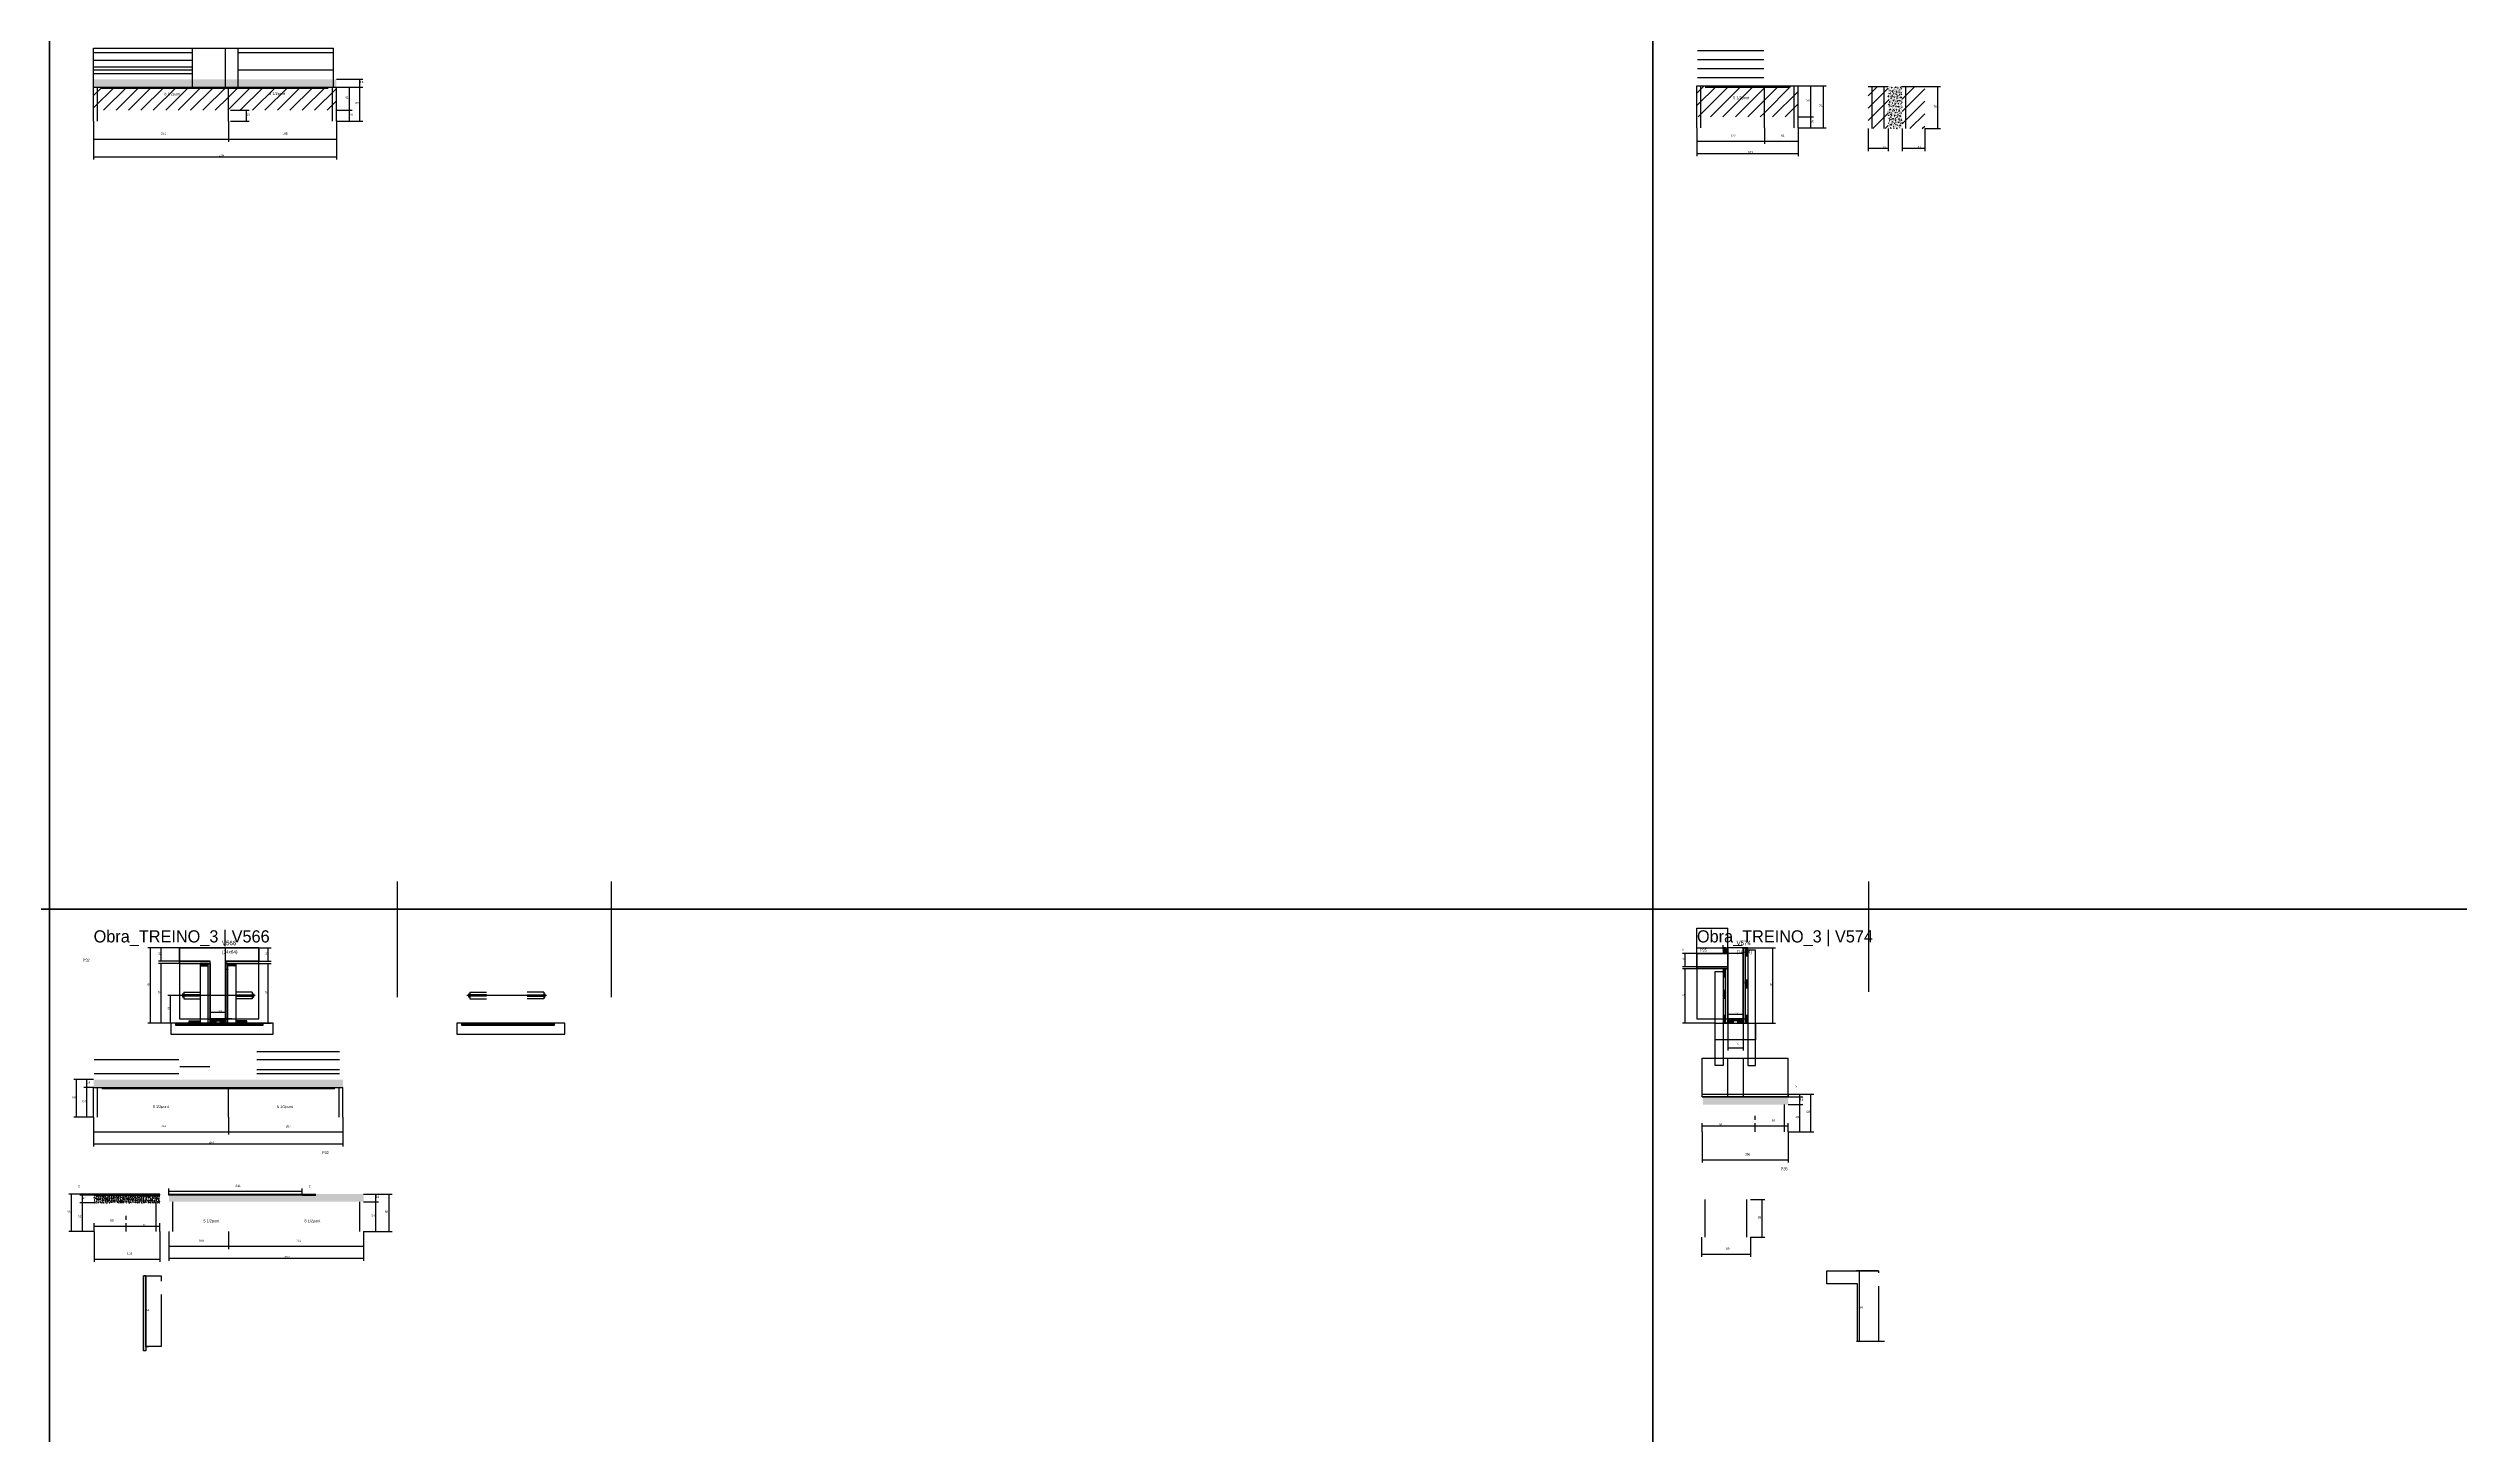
# Model space of a CAD drawing. Header units: metres. Extents: x -41 to 34840, y -36000 to 1848.
# Drawn here: x 17398 to 21760, y -31551 to -29042 of the extents above; entities that cross this region are included whole.
import ezdxf

# ---------------------------------------------------------------- set-up
doc = ezdxf.new("R2010")
doc.units = ezdxf.units.M
for name, color, linetype in [('8', 7, 'Continuous'), ('barrote', 126, 'Continuous'), ('CELL_BORDER', 8, 'Continuous'), ('CONCRETO', 251, 'Continuous'), ('COTA', 4, 'Continuous'), ('Cota Seção (2x)', 4, 'Continuous'), ('Hachura', 253, 'Continuous'), ('LABEL_ID', 3, 'Continuous'), ('Madeira', 126, 'Continuous'), ('NOMENCLATURA', 7, 'Continuous'), ('Painéis', 200, 'Continuous'), ('SARR_2.2x7', 40, 'Continuous'), ('SARR_3.5x7', 81, 'Continuous'), ('SCO-___-LAJ', 4, 'Continuous'), ('TENSOR', 2, 'Continuous'), ('Texto Seção', 7, 'Continuous')]:
    doc.layers.add(name, color=color, linetype=linetype)

msp = doc.modelspace()

# ---------------------------------------------------------------- hatches: boundary and pattern name
at = {"layer": 'COTA'}
h = msp.add_hatch(dxfattribs=at)
h.set_pattern_fill('AR-CONC', scale=0.03)
h.paths.add_polyline_path([(17919, -29112.4), (17919, -29098.4), (17480, -29098.4), (17480, -29112.4)])
h = msp.add_hatch(dxfattribs=at)
h.set_pattern_fill('AR-CONC', scale=0.03)
h.paths.add_polyline_path([(20751.1, -29111.5), (20725.8, -29111.5), (20725.8, -29187.5), (20751.1, -29187.5)])
h = msp.add_hatch(dxfattribs=at)
h.set_pattern_fill('AR-CONC', scale=0.03)
h.paths.add_polyline_path([(17931, -30922.2), (17931, -30908.2), (17931, -30908.2), (17642, -30908.2), (17642, -30908.2), (17480, -30908.2), (17480, -30908.2), (17480, -30922.2), (17480, -30922.2), (17931, -30922.2)])
h = msp.add_hatch(dxfattribs=at)
h.set_pattern_fill('AR-CONC', scale=0.03)
h.paths.add_polyline_path([(20391.2, -30953.4), (20391.2, -30939.4), (20391.2, -30939.4), (20545.2, -30939.4), (20545.2, -30939.4), (20545.2, -30953.4), (20545.2, -30953.4), (20391.2, -30953.4)])
h = msp.add_hatch(dxfattribs=at)
h.set_pattern_fill('AR-CONC', scale=0.03)
h.paths.add_polyline_path([(17480.9, -31131.1), (17480.9, -31117.1), (17480.9, -31117.1), (17599.9, -31117.1), (17599.9, -31117.1), (17599.9, -31131.1), (17599.9, -31131.1), (17480.9, -31131.1)])
h = msp.add_hatch(dxfattribs=at)
h.set_pattern_fill('AR-CONC', scale=0.03)
h.paths.add_polyline_path([(17857.2, -31117.1), (17857.2, -31115.1), (17857.2, -31115.1), (17968.2, -31115.1), (17968.2, -31115.1), (17968.2, -31129.1), (17968.2, -31129.1), (17616.2, -31129.1), (17616.2, -31129.1), (17616.2, -31117.1), (17616.2, -31117.1), (17857.2, -31117.1)])
at = {"layer": 'Hachura'}
h = msp.add_hatch(dxfattribs=at)
h.set_pattern_fill('ANSI31', scale=5)
h.paths.add_polyline_path([(17724, -29154.4), (17724, -29112.4), (17480, -29112.4), (17480, -29154.4)])
h = msp.add_hatch(dxfattribs=at)
h.set_pattern_fill('ANSI31', scale=5)
h.paths.add_polyline_path([(17919, -29154.4), (17919, -29112.4), (17724, -29112.4), (17724, -29154.4)])
h = msp.add_hatch(dxfattribs=at)
h.set_pattern_fill('ANSI31', scale=5)
h.paths.add_polyline_path([(20380, -29166.4), (20502, -29166.4), (20502, -29110.4), (20380, -29110.4)])
h = msp.add_hatch(dxfattribs=at)
h.set_pattern_fill('ANSI31', scale=5)
h.paths.add_polyline_path([(20502, -29166.4), (20562.9, -29166.4), (20562.9, -29110.4), (20502, -29110.4)])
h = msp.add_hatch(dxfattribs=at)
h.set_pattern_fill('ANSI31', scale=5)
h.paths.add_polyline_path([(20725.8, -29111.5), (20689.9, -29111.5), (20689.9, -29187.5), (20725.8, -29187.5)])
h = msp.add_hatch(dxfattribs=at)
h.set_pattern_fill('ANSI31', scale=5)
h.paths.add_polyline_path([(20792, -29111.5), (20751.1, -29111.5), (20751.1, -29187.5), (20792, -29187.5)])
h = msp.add_hatch(color=8, dxfattribs=at)
h.dxf.hatch_style = 1
h.paths.add_polyline_path([(17690.9, -30698), (17690.9, -30694), (17690.9, -30694), (17635.3, -30694), (17635.3, -30694), (17635.3, -30698), (17635.3, -30698), (17690.9, -30698)])
h = msp.add_hatch(dxfattribs=at)
h.set_pattern_fill('ANSI31', scale=0.5)
h.paths.add_polyline_path([(17686.9, -30702.4), (17686.9, -30698), (17686.9, -30698), (17672.9, -30698), (17672.9, -30698), (17672.9, -30702.4), (17672.9, -30702.4), (17686.9, -30702.4)])
h = msp.add_hatch(color=8, dxfattribs=at)
h.dxf.hatch_style = 1
h.paths.add_polyline_path([(17690.9, -30698), (17686.9, -30698), (17686.9, -30698), (17686.9, -30806), (17686.9, -30806), (17690.9, -30806), (17690.9, -30806), (17690.9, -30698)])
h = msp.add_hatch(color=8, dxfattribs=at)
h.dxf.hatch_style = 1
h.paths.add_polyline_path([(17778.9, -30698), (17778.9, -30694), (17778.9, -30694), (17718.9, -30694), (17718.9, -30694), (17718.9, -30698), (17718.9, -30698), (17778.9, -30698)])
h = msp.add_hatch(color=8, dxfattribs=at)
h.dxf.hatch_style = 1
h.paths.add_polyline_path([(17722.9, -30698), (17718.9, -30698), (17718.9, -30698), (17718.9, -30806), (17718.9, -30806), (17722.9, -30806), (17722.9, -30806), (17722.9, -30698)])
h = msp.add_hatch(dxfattribs=at)
h.set_pattern_fill('ANSI31', scale=0.5)
h.paths.add_polyline_path([(17722.9, -30702.4), (17722.9, -30698), (17722.9, -30698), (17736.9, -30698), (17736.9, -30698), (17736.9, -30702.4), (17736.9, -30702.4), (17722.9, -30702.4)])
h = msp.add_hatch(color=8, dxfattribs=at)
h.dxf.hatch_style = 1
h.paths.add_polyline_path([(20380, -30708), (20380, -30704), (20380, -30704), (20435.6, -30704), (20435.6, -30704), (20435.6, -30708), (20435.6, -30708), (20380, -30708)])
h = msp.add_hatch(dxfattribs=at)
h.set_pattern_fill('ANSI31', scale=0.5)
h.paths.add_polyline_path([(20431.6, -30670), (20427.2, -30670), (20427.2, -30670), (20427.2, -30680), (20427.2, -30680), (20431.6, -30680), (20431.6, -30680), (20431.6, -30670)])
h = msp.add_hatch(color=8, dxfattribs=at)
h.dxf.hatch_style = 1
h.paths.add_polyline_path([(20431.6, -30680), (20435.6, -30680), (20435.6, -30680), (20435.6, -30670), (20435.6, -30670), (20431.6, -30670), (20431.6, -30670), (20431.6, -30680)])
h = msp.add_hatch(color=8, dxfattribs=at)
h.dxf.hatch_style = 1
h.paths.add_polyline_path([(20467.6, -30670), (20463.6, -30670), (20463.6, -30670), (20463.6, -30806), (20463.6, -30806), (20467.6, -30806), (20467.6, -30806), (20467.6, -30670)])
h = msp.add_hatch(dxfattribs=at)
h.set_pattern_fill('ANSI31', scale=0.5)
h.paths.add_polyline_path([(20472, -30670), (20467.6, -30670), (20467.6, -30670), (20467.6, -30684), (20467.6, -30684), (20472, -30684), (20472, -30684), (20472, -30670)])
h = msp.add_hatch(dxfattribs=at)
h.set_pattern_fill('ANSI31', scale=0.5)
h.paths.add_polyline_path([(20431.6, -30708), (20427.2, -30708), (20427.2, -30708), (20427.2, -30722), (20427.2, -30722), (20431.6, -30722), (20431.6, -30722), (20431.6, -30708)])
h = msp.add_hatch(dxfattribs=at)
h.set_pattern_fill('ANSI31', scale=0.5)
h.paths.add_polyline_path([(20431.6, -30747), (20427.2, -30747), (20427.2, -30747), (20427.2, -30761), (20427.2, -30761), (20431.6, -30761), (20431.6, -30761), (20431.6, -30747)])
h = msp.add_hatch(color=8, dxfattribs=at)
h.dxf.hatch_style = 1
h.paths.add_polyline_path([(20431.6, -30708), (20435.6, -30708), (20435.6, -30708), (20435.6, -30806), (20435.6, -30806), (20431.6, -30806), (20431.6, -30806), (20431.6, -30708)])
h = msp.add_hatch(dxfattribs=at)
h.set_pattern_fill('ANSI31', scale=0.5)
h.paths.add_polyline_path([(20472, -30728), (20467.6, -30728), (20467.6, -30728), (20467.6, -30742), (20467.6, -30742), (20472, -30742), (20472, -30742), (20472, -30728)])
h = msp.add_hatch(dxfattribs=at)
h.set_pattern_fill('ANSI31', scale=0.5)
h.paths.add_polyline_path([(20431.6, -30792), (20427.2, -30792), (20427.2, -30792), (20427.2, -30806), (20427.2, -30806), (20431.6, -30806), (20431.6, -30806), (20431.6, -30792)])
h = msp.add_hatch(dxfattribs=at)
h.set_pattern_fill('ANSI31', scale=0.5)
h.paths.add_polyline_path([(20472, -30792), (20467.6, -30792), (20467.6, -30792), (20467.6, -30806), (20467.6, -30806), (20472, -30806), (20472, -30806), (20472, -30792)])
h = msp.add_hatch(dxfattribs=at)
h.set_pattern_fill('ANSI31', scale=0.5)
h.paths.add_polyline_path([(17652.9, -30806), (17652.9, -30801.6), (17652.9, -30801.6), (17672.9, -30801.6), (17672.9, -30801.6), (17672.9, -30806), (17672.9, -30806), (17652.9, -30806)])
h = msp.add_hatch(color=8, dxfattribs=at)
h.dxf.hatch_style = 1
h.paths.add_polyline_path([(17718.9, -30801.6), (17718.9, -30798), (17718.9, -30798), (17690.9, -30798), (17690.9, -30798), (17690.9, -30801.6), (17690.9, -30801.6), (17718.9, -30801.6)])
h = msp.add_hatch(dxfattribs=at)
h.set_pattern_fill('ANSI31', scale=0.5)
h.paths.add_polyline_path([(17690.9, -30806), (17690.9, -30801.6), (17690.9, -30801.6), (17700.9, -30801.6), (17700.9, -30801.6), (17700.9, -30806), (17700.9, -30806), (17690.9, -30806)])
h = msp.add_hatch(dxfattribs=at)
h.set_pattern_fill('ANSI31', scale=0.5)
h.paths.add_polyline_path([(17718.9, -30806), (17718.9, -30801.6), (17718.9, -30801.6), (17708.9, -30801.6), (17708.9, -30801.6), (17708.9, -30806), (17708.9, -30806), (17718.9, -30806)])
h = msp.add_hatch(dxfattribs=at)
h.set_pattern_fill('ANSI31', scale=0.5)
h.paths.add_polyline_path([(17756.9, -30806), (17756.9, -30801.6), (17756.9, -30801.6), (17736.9, -30801.6), (17736.9, -30801.6), (17736.9, -30806), (17736.9, -30806), (17756.9, -30806)])
h = msp.add_hatch(color=8, dxfattribs=at)
h.dxf.hatch_style = 1
h.paths.add_polyline_path([(20435.6, -30801.6), (20435.6, -30798), (20435.6, -30798), (20463.6, -30798), (20463.6, -30798), (20463.6, -30801.6), (20463.6, -30801.6), (20435.6, -30801.6)])
h = msp.add_hatch(dxfattribs=at)
h.set_pattern_fill('ANSI31', scale=0.5)
h.paths.add_polyline_path([(20435.6, -30806), (20435.6, -30801.6), (20435.6, -30801.6), (20445.6, -30801.6), (20445.6, -30801.6), (20445.6, -30806), (20445.6, -30806), (20435.6, -30806)])
h = msp.add_hatch(dxfattribs=at)
h.set_pattern_fill('ANSI31', scale=0.5)
h.paths.add_polyline_path([(20463.6, -30806), (20463.6, -30801.6), (20463.6, -30801.6), (20453.6, -30801.6), (20453.6, -30801.6), (20453.6, -30806), (20453.6, -30806), (20463.6, -30806)])
h = msp.add_hatch(color=8, dxfattribs=at)
h.dxf.hatch_style = 1
h.paths.add_polyline_path([(17570.1, -31262.9), (17574.1, -31262.9), (17574.1, -31262.9), (17574.1, -31398.9), (17574.1, -31398.9), (17570.1, -31398.9), (17570.1, -31398.9), (17570.1, -31262.9)])

# ---------------------------------------------------------------- linework, layer by layer
for p, q in [((17642.9, -30750), (17642.9, -30762)), ((17642.9, -30750), (17672.9, -30750)), ((17766.9, -30750), (17736.9, -30750)), ((17766.9, -30750), (17766.9, -30762)), ((18160.3, -30750), (18160.3, -30762)), ((18160.3, -30750), (18190.3, -30750)), ((18294.3, -30750), (18264.3, -30750)), ((18294.3, -30750), (18294.3, -30762)), ((17640.9, -30753), (17640.9, -30759)), ((17640.9, -30753), (17642.9, -30753)), ((17642.9, -30759), (17640.9, -30759)), ((17672.9, -30755), (17642.9, -30755)), ((17672.9, -30757), (17642.9, -30757)), ((17642.9, -30762), (17672.9, -30762)), ((17736.9, -30755), (17766.9, -30755)), ((17736.9, -30757), (17766.9, -30757)), ((17766.9, -30762), (17736.9, -30762)), ((17766.9, -30753), (17768.9, -30753)), ((17766.9, -30759), (17768.9, -30759)), ((17768.9, -30753), (17768.9, -30759)), ((18158.3, -30753), (18158.3, -30759)), ((18158.3, -30753), (18160.3, -30753)), ((18160.3, -30759), (18158.3, -30759)), ((18190.3, -30755), (18160.3, -30755)), ((18190.3, -30757), (18160.3, -30757)), ((18160.3, -30762), (18190.3, -30762)), ((18264.3, -30755), (18294.3, -30755)), ((18264.3, -30757), (18294.3, -30757)), ((18294.3, -30762), (18264.3, -30762)), ((18294.3, -30753), (18296.3, -30753)), ((18294.3, -30759), (18296.3, -30759)), ((18296.3, -30753), (18296.3, -30759))]:
    msp.add_line(p, q)
at = {"layer": '8'}
for p, q in [((18028.7, -30550), (18028.7, -30758.7)), ((18415.9, -30550), (18415.9, -30758.7)), ((20690.4, -30550), (20690.4, -30749.6))]:
    msp.add_line(p, q, dxfattribs=at)
at = {"layer": 'barrote'}
for points in [[(17619.4, -30826), (17804.6, -30826), (17804.6, -30806), (17619.4, -30806)], [(18136.9, -30826), (18332.1, -30826), (18332.1, -30806), (18136.9, -30806)]]:
    msp.add_lwpolyline(points, close=True, dxfattribs=at)
at = {"layer": 'CELL_BORDER'}
for points in [[(14500, -30600), (17400, -30600), (17400, -28800), (14500, -28800)], [(17400, -30600), (20300, -30600), (20300, -28800), (17400, -28800)], [(20300, -30600), (23200, -30600), (23200, -28800), (20300, -28800)], [(14500, -32400), (17400, -32400), (17400, -30600), (14500, -30600)], [(17400, -32400), (20300, -32400), (20300, -30600), (17400, -30600)], [(20300, -32400), (23200, -32400), (23200, -30600), (20300, -30600)]]:
    msp.add_lwpolyline(points, close=True, dxfattribs=at)
at = {"layer": 'CONCRETO'}
for points in [[(17635.3, -30694), (17635.3, -30670), (17778.9, -30670), (17778.9, -30694), (17718.9, -30694), (17718.9, -30798), (17690.9, -30798), (17690.9, -30694)], [(17635.3, -30798), (17778.9, -30798), (17778.9, -30670), (17635.3, -30670)], [(20380, -30798), (20463.6, -30798), (20463.6, -30680), (20380, -30680)], [(20435.6, -30798), (20467.6, -30798), (20467.6, -30670), (20435.6, -30670)]]:
    msp.add_lwpolyline(points, close=True, dxfattribs=at)
for points in [[(20463.6, -30694), (20463.6, -30694), (20463.6, -30726), (20463.6, -30726), (20463.6, -30798), (20435.6, -30798), (20435.6, -30704), (20380, -30704), (20380, -30680), (20435.6, -30680)], [(20435.6, -30704), (20435.6, -30706), (20435.6, -30706), (20435.6, -30798), (20463.6, -30798), (20463.6, -30670), (20467.6, -30670), (20467.6, -30670), (20435.6, -30670), (20435.6, -30680)], [(17602.1, -31296.9), (17602.1, -31298.9), (17602.1, -31298.9), (17602.1, -31390.9), (17574.1, -31390.9), (17574.1, -31262.9), (17570.1, -31262.9), (17570.1, -31262.9), (17602.1, -31262.9), (17602.1, -31272.9)], [(20708.3, -31281.8), (20708.3, -31283.8), (20708.3, -31283.8), (20708.3, -31381.8), (20670.3, -31381.8), (20670.3, -31277.8), (20614.7, -31277.8), (20614.7, -31253.8), (20708.3, -31253.8), (20708.3, -31257.8)]]:
    msp.add_lwpolyline(points, dxfattribs=at)
at = {"layer": 'COTA'}
for p, q in [((17919, -29098.4), (17966.6, -29098.4)), ((17919, -29112.4), (17947.6, -29112.4)), ((17919, -29112.4), (17966.6, -29112.4)), ((17919, -29112.4), (17966.6, -29112.4)), ((17942.6, -29154.4), (17942.6, -29112.4)), ((17961.6, -29112.4), (17961.6, -29098.4)), ((17961.6, -29174.4), (17961.6, -29112.4)), ((20562.9, -29110.4), (20591, -29110.4)), ((20563, -29110.4), (20613.8, -29110.4)), ((20586, -29166.4), (20586, -29110.4)), ((20608.8, -29186.4), (20608.8, -29110.4)), ((20792, -29111.5), (20820.7, -29111.5)), ((20815.7, -29187.5), (20815.7, -29111.5)), ((17480, -29174.4), (17480, -29243.5)), ((17480, -29174.4), (17480, -29211.7)), ((17724, -29174.4), (17724, -29211.7)), ((17724, -29174.4), (17724, -29211.7)), ((17727.5, -29154.4), (17761.2, -29154.4)), ((17727.5, -29174.4), (17761.2, -29174.4)), ((17756.2, -29174.4), (17756.2, -29154.4)), ((17919, -29154.4), (17947.6, -29154.4)), ((17919, -29154.4), (17947.6, -29154.4)), ((17919, -29174.4), (17919, -29243.5)), ((17919, -29174.4), (17919, -29211.7)), ((17919, -29174.4), (17947.6, -29174.4)), ((17919, -29174.4), (17966.6, -29174.4)), ((17942.6, -29174.4), (17942.6, -29154.4)), ((20562.9, -29166.4), (20591, -29166.4)), ((20562.9, -29166.4), (20591, -29166.4)), ((20586, -29186.4), (20586, -29166.4)), ((17480, -29206.7), (17724, -29206.7)), ((17724, -29206.7), (17919, -29206.7)), ((20380, -29186.4), (20380, -29215.4)), ((20380, -29186.4), (20380, -29237.7)), ((20380, -29210.4), (20502, -29210.4)), ((20501.9, -29186.4), (20501.9, -29215.4)), ((20501.9, -29210.4), (20562.9, -29210.4)), ((20502, -29186.4), (20502, -29215.4)), ((20562.9, -29186.4), (20562.9, -29215.4)), ((20562.9, -29186.4), (20562.9, -29237.7)), ((20562.9, -29186.4), (20613.8, -29186.4)), ((20562.9, -29186.4), (20591, -29186.4)), ((20689.9, -29187.5), (20689.9, -29228.3)), ((20689.9, -29223.3), (20725.8, -29223.3)), ((20725.8, -29187.5), (20725.8, -29228.3)), ((20751.1, -29187.5), (20751.1, -29228.3)), ((20751.1, -29223.3), (20792, -29223.3)), ((20792, -29187.5), (20792, -29228.3)), ((20792, -29187.5), (20820.7, -29187.5)), ((17480, -29238.5), (17919, -29238.5)), ((20380, -29232.7), (20562.9, -29232.7)), ((17635.3, -30670), (17577.9, -30670)), ((17582.9, -30806), (17582.9, -30670)), ((17635.3, -30670), (17597.2, -30670)), ((17635.3, -30694), (17597.2, -30694)), ((17635.3, -30698), (17597.2, -30698)), ((17602.2, -30694), (17602.2, -30670)), ((17602.2, -30806), (17602.2, -30698)), ((17778.9, -30670), (17800.8, -30670)), ((17778.9, -30694), (17800.8, -30694)), ((17778.9, -30698), (17800.8, -30698)), ((17795.8, -30694), (17795.8, -30670)), ((17795.8, -30806), (17795.8, -30698)), ((20380, -30680), (20353.7, -30680)), ((20380, -30704), (20353.7, -30704)), ((20358.7, -30704), (20358.7, -30680)), ((20380, -30680), (20380, -30665)), ((20380, -30670), (20427.2, -30670)), ((20427.2, -30670), (20427.2, -30665)), ((20472, -30670), (20522.3, -30670)), ((20517.3, -30806), (20517.3, -30670)), ((20417.6, -30708), (20353.7, -30708)), ((20358.7, -30806), (20358.7, -30708)), ((17637.6, -30756), (17614, -30756)), ((17619, -30806), (17619, -30756)), ((17657.3, -30806), (17577.9, -30806)), ((17657.3, -30806), (17597.2, -30806)), ((17637.6, -30806), (17614, -30806)), ((17752.5, -30806), (17800.8, -30806)), ((20413.2, -30806), (20353.7, -30806)), ((20435.6, -30806), (20435.6, -30855.7)), ((20463.6, -30806), (20463.6, -30855.7)), ((20486, -30806), (20522.3, -30806)), ((20435.6, -30850.7), (20463.6, -30850.7)), ((17480, -30908.2), (17444, -30908.2)), ((17449, -30976.2), (17449, -30908.2)), ((17480, -30908.2), (17462.5, -30908.2)), ((17480, -30922.2), (17462.5, -30922.2)), ((17480, -30922.2), (17462.5, -30922.2)), ((17467.5, -30922.2), (17467.5, -30908.2)), ((17467.5, -30976.2), (17467.5, -30922.2)), ((20545.2, -30934.4), (20591.2, -30934.4)), ((20545.2, -30934.4), (20571.3, -30934.4)), ((20545.2, -30939.4), (20571.3, -30939.4)), ((20545.2, -30939.4), (20571.3, -30939.4)), ((20545.2, -30953.4), (20571.3, -30953.4)), ((20545.2, -30953.4), (20571.3, -30953.4)), ((20566.3, -30939.4), (20566.3, -30934.4)), ((20566.3, -30953.4), (20566.3, -30939.4)), ((20566.3, -31002.4), (20566.3, -30953.4)), ((20586.2, -31002.4), (20586.2, -30934.4)), ((17480, -30976.2), (17444, -30976.2)), ((17480, -30976.2), (17462.5, -30976.2)), ((17480, -30976.2), (17480, -31029.2)), ((17480, -30976.2), (17480, -31007.7)), ((17480, -31002.7), (17724, -31002.7)), ((17724, -30976.2), (17724, -31007.7)), ((17724, -30976.2), (17724, -31007.7)), ((17724, -31002.7), (17931, -31002.7)), ((17931, -30976.2), (17931, -31029.2)), ((17931, -30976.2), (17931, -31007.7)), ((20389.2, -31002.4), (20389.2, -30986.8)), ((20389.2, -30991.8), (20485.2, -30991.8)), ((20389.2, -31002.4), (20389.2, -31058.3)), ((20485.2, -31002.4), (20485.2, -30986.8)), ((20485.2, -31002.4), (20485.2, -30986.8)), ((20485.2, -30991.8), (20545.2, -30991.8)), ((20545.2, -31002.4), (20545.2, -30986.8)), ((20545.2, -31002.4), (20545.2, -31058.3)), ((20545.2, -31002.4), (20571.3, -31002.4)), ((20545.2, -31002.4), (20591.2, -31002.4)), ((17480, -31024.2), (17931, -31024.2)), ((20389.2, -31053.3), (20545.2, -31053.3)), ((17480.9, -31115.1), (17434.9, -31115.1)), ((17439.9, -31183.1), (17439.9, -31115.1)), ((17480.9, -31115.1), (17454.8, -31115.1)), ((17480.9, -31117.1), (17454.8, -31117.1)), ((17480.9, -31117.1), (17454.8, -31117.1)), ((17480.9, -31131.1), (17454.8, -31131.1)), ((17480.9, -31131.1), (17454.8, -31131.1)), ((17459.8, -31117.1), (17459.8, -31115.1)), ((17459.8, -31131.1), (17459.8, -31117.1)), ((17459.8, -31183.1), (17459.8, -31131.1)), ((17616.2, -31115.1), (17616.2, -31105.2)), ((17616.2, -31110.2), (17857.2, -31110.2)), ((17857.2, -31115.1), (17857.2, -31105.2)), ((17857.2, -31115.1), (17882.1, -31115.1)), ((17857.2, -31117.1), (17882.1, -31117.1)), ((17877.1, -31117.1), (17877.1, -31115.1)), ((17968.2, -31115.1), (18019.7, -31115.1)), ((17968.2, -31115.1), (17995.4, -31115.1)), ((17968.2, -31129.1), (17995.4, -31129.1)), ((17968.2, -31129.1), (17995.4, -31129.1)), ((17990.4, -31129.1), (17990.4, -31115.1)), ((17990.4, -31183.1), (17990.4, -31129.1)), ((18014.7, -31183.1), (18014.7, -31115.1)), ((20477, -31125.2), (20503, -31125.2)), ((20498, -31193.2), (20498, -31125.2)), ((17480.9, -31183.1), (17434.9, -31183.1)), ((17480.9, -31183.1), (17454.8, -31183.1)), ((17480.9, -31183.1), (17480.9, -31168.1)), ((17480.9, -31173.1), (17538.9, -31173.1)), ((17480.9, -31183.1), (17480.9, -31237.9)), ((17538.9, -31183.1), (17538.9, -31168.1)), ((17538.9, -31183.1), (17538.9, -31168.1)), ((17538.9, -31173.1), (17599.9, -31173.1)), ((17599.9, -31183.1), (17599.9, -31168.1)), ((17599.9, -31183.1), (17599.9, -31237.9)), ((17616.2, -31183.1), (17616.2, -31236)), ((17616.2, -31183.1), (17616.2, -31214.6)), ((17724.2, -31183.1), (17724.2, -31214.6)), ((17724.2, -31183.1), (17724.2, -31214.6)), ((17968.2, -31183.1), (17995.4, -31183.1)), ((17968.2, -31183.1), (18019.7, -31183.1)), ((17968.2, -31183.1), (17968.2, -31236)), ((17968.2, -31183.1), (17968.2, -31214.6)), ((17616.2, -31209.6), (17724.2, -31209.6)), ((17616.2, -31231), (17968.2, -31231)), ((17724.2, -31209.6), (17968.2, -31209.6)), ((20388, -31193.2), (20388, -31228.8)), ((20388, -31223.8), (20477, -31223.8)), ((20477, -31193.2), (20477, -31228.8)), ((20477, -31193.2), (20503, -31193.2)), ((17480.9, -31232.9), (17599.9, -31232.9))]:
    msp.add_line(p, q, dxfattribs=at)
at = {"layer": 'Cota Seção (2x)'}
for p, q in [((17729.9, -30670), (17713.4, -30670)), ((17718.4, -30798), (17718.4, -30670)), ((20463.6, -30798), (20463.6, -30670)), ((20463.6, -30670), (20468.6, -30670)), ((17690.9, -30806), (17690.9, -30781.3)), ((17690.9, -30786.3), (17718.9, -30786.3)), ((17718.9, -30806), (17718.9, -30781.3)), ((20435.6, -30806), (20435.6, -30785)), ((20435.6, -30790), (20463.5, -30790)), ((20463.5, -30806), (20463.5, -30785)), ((17729.9, -30798), (17713.4, -30798)), ((20463.6, -30798), (20468.6, -30798)), ((17574.1, -31390.9), (17574.1, -31262.9)), ((17574.1, -31262.9), (17579.1, -31262.9)), ((20708.3, -31253.8), (20668.7, -31253.8)), ((20673.7, -31381.8), (20673.7, -31253.8)), ((17574.1, -31390.9), (17579.1, -31390.9)), ((20719.3, -31381.8), (20668.7, -31381.8))]:
    msp.add_line(p, q, dxfattribs=at)
at = {"layer": 'Madeira'}
for points in [[(17686.9, -30702.4), (17686.9, -30698), (17672.9, -30698), (17672.9, -30702.4)], [(17686.9, -30698), (17672.9, -30698), (17672.9, -30806), (17686.9, -30806)], [(17722.9, -30702.4), (17722.9, -30698), (17736.9, -30698), (17736.9, -30702.4)], [(17722.9, -30698), (17736.9, -30698), (17736.9, -30806), (17722.9, -30806)], [(20431.6, -30670), (20427.2, -30670), (20427.2, -30680), (20431.6, -30680)], [(20472, -30670), (20467.6, -30670), (20467.6, -30684), (20472, -30684)], [(20431.6, -30708), (20427.2, -30708), (20427.2, -30722), (20431.6, -30722)], [(20431.6, -30747), (20427.2, -30747), (20427.2, -30761), (20431.6, -30761)], [(20472, -30728), (20467.6, -30728), (20467.6, -30742), (20472, -30742)], [(20431.6, -30792), (20427.2, -30792), (20427.2, -30806), (20431.6, -30806)], [(20472, -30792), (20467.6, -30792), (20467.6, -30806), (20472, -30806)], [(17619.4, -30826), (17804.6, -30826), (17804.6, -30806), (17619.4, -30806)], [(17652.9, -30806), (17652.9, -30801.6), (17672.9, -30801.6), (17672.9, -30806)], [(17690.9, -30806), (17690.9, -30801.6), (17700.9, -30801.6), (17700.9, -30806)], [(17718.9, -30806), (17718.9, -30801.6), (17708.9, -30801.6), (17708.9, -30806)], [(17756.9, -30806), (17756.9, -30801.6), (17736.9, -30801.6), (17736.9, -30806)], [(20435.6, -30806), (20435.6, -30801.6), (20445.6, -30801.6), (20445.6, -30806)], [(20463.6, -30806), (20463.6, -30801.6), (20453.6, -30801.6), (20453.6, -30806)]]:
    msp.add_lwpolyline(points, close=True, dxfattribs=at)
at = {"layer": 'Painéis'}
for p, q in [((17480, -29042.4), (17658.6, -29042.4)), ((17480, -29112.4), (17480, -29042.4)), ((17658.6, -29112.4), (17658.6, -29042.4)), ((17658.6, -29042.4), (17718.6, -29042.4)), ((17658.6, -29112.4), (17658.6, -29042.4)), ((17718.6, -29112.4), (17718.6, -29042.4)), ((17718.6, -29042.4), (17741.6, -29042.4)), ((17718.6, -29112.4), (17718.6, -29042.4)), ((17741.6, -29112.4), (17741.6, -29042.4)), ((17741.6, -29042.4), (17913.6, -29042.4)), ((17741.6, -29112.4), (17741.6, -29042.4)), ((17913.6, -29112.4), (17913.6, -29042.4)), ((17480, -29112.4), (17919, -29112.4)), ((17480, -29174.4), (17480, -29112.4)), ((17480, -29112.4), (17658.6, -29112.4)), ((17658.6, -29112.4), (17718.6, -29112.4)), ((17718.6, -29112.4), (17741.6, -29112.4)), ((17724, -29174.4), (17724, -29112.4)), ((17741.6, -29112.4), (17913.6, -29112.4)), ((17919, -29174.4), (17919, -29112.4)), ((20380, -29110.4), (20562.9, -29110.4)), ((20380, -29186.4), (20380, -29110.4)), ((20502, -29186.4), (20502, -29110.4)), ((20562.9, -29186.4), (20562.9, -29110.4)), ((20689.9, -29111.5), (20725.8, -29111.5)), ((20751.1, -29111.5), (20792, -29111.5)), ((20380, -30634), (20436, -30634)), ((20380, -30704), (20380, -30634)), ((20436, -30704), (20436, -30634)), ((17635.3, -30694), (17690.9, -30694)), ((17635.3, -30698), (17635.3, -30694)), ((17690.9, -30698), (17690.9, -30694)), ((17690.9, -30806), (17690.9, -30698)), ((17718.9, -30694), (17778.9, -30694)), ((17718.9, -30698), (17718.9, -30694)), ((17718.9, -30806), (17718.9, -30698)), ((17778.9, -30698), (17778.9, -30694)), ((20380, -30704), (20435.6, -30704)), ((20380, -30708), (20380, -30704)), ((20380, -30704), (20436, -30704)), ((20435.6, -30708), (20435.6, -30704)), ((20463.6, -30806), (20463.6, -30670)), ((20435.6, -30806), (20435.6, -30708)), ((20435.6, -30806), (20435.6, -30708)), ((17690.9, -30798), (17718.9, -30798)), ((17690.9, -30801.6), (17690.9, -30798)), ((17718.9, -30801.6), (17718.9, -30798)), ((20435.6, -30798), (20463.6, -30798)), ((20435.6, -30801.6), (20435.6, -30798)), ((20463.6, -30801.6), (20463.6, -30798)), ((20389.2, -30869.4), (20436, -30869.4)), ((20389.2, -30939.4), (20389.2, -30869.4)), ((20436, -30939.4), (20436, -30869.4)), ((20436, -30869.4), (20464, -30869.4)), ((20436, -30939.4), (20436, -30869.4)), ((20464, -30939.4), (20464, -30869.4)), ((20464, -30869.4), (20545, -30869.4)), ((20464, -30939.4), (20464, -30869.4)), ((20545, -30939.4), (20545, -30869.4)), ((17480, -30922.2), (17931, -30922.2)), ((17480, -30976.2), (17480, -30922.2)), ((17724, -30976.2), (17724, -30922.2)), ((17931, -30976.2), (17931, -30922.2)), ((20389.2, -30934.4), (20545.2, -30934.4)), ((20389.2, -30939.4), (20545.2, -30939.4)), ((20389.2, -30939.4), (20436, -30939.4)), ((20436, -30939.4), (20464, -30939.4)), ((20464, -30939.4), (20545, -30939.4)), ((20545.2, -30939.4), (20545.2, -30934.4))]:
    msp.add_line(p, q, dxfattribs=at)
for points in [[(17690.9, -30698), (17690.9, -30694), (17635.3, -30694), (17635.3, -30698)], [(17686.9, -30698), (17690.9, -30698), (17690.9, -30806), (17686.9, -30806)], [(17778.9, -30698), (17778.9, -30694), (17718.9, -30694), (17718.9, -30698)], [(17722.9, -30698), (17718.9, -30698), (17718.9, -30806), (17722.9, -30806)], [(20380, -30708), (20380, -30704), (20435.6, -30704), (20435.6, -30708)], [(20431.6, -30670), (20435.6, -30670), (20435.6, -30680), (20431.6, -30680)], [(20467.6, -30670), (20463.6, -30670), (20463.6, -30806), (20467.6, -30806)], [(20431.6, -30708), (20435.6, -30708), (20435.6, -30806), (20431.6, -30806)], [(17718.9, -30801.6), (17718.9, -30798), (17690.9, -30798), (17690.9, -30801.6)], [(20435.6, -30801.6), (20435.6, -30798), (20463.6, -30798), (20463.6, -30801.6)], [(20389.2, -30934.4), (20545.2, -30934.4), (20545.2, -30939.4), (20389.2, -30939.4)], [(17599.9, -31115.1), (17480.9, -31115.1), (17480.9, -31117.1), (17599.9, -31117.1)], [(17616.2, -31115.1), (17857.2, -31115.1), (17857.2, -31117.1), (17616.2, -31117.1)], [(17570.1, -31262.9), (17574.1, -31262.9), (17574.1, -31398.9), (17570.1, -31398.9)]]:
    msp.add_lwpolyline(points, close=True, dxfattribs=at)
at = {"layer": 'SARR_2.2x7'}
for p, q in [((17481, -29050), (17657.6, -29050)), ((17742.6, -29050), (17912.6, -29050)), ((20381, -29046.5), (20500.8, -29046.5)), ((17481, -29063.9), (17657.6, -29063.9)), ((17481, -29076), (17657.6, -29076)), ((17481, -29081.2), (17657.6, -29081.2)), ((17481, -29088.1), (17657.6, -29088.1)), ((17742.6, -29081.2), (17912.6, -29081.2)), ((20381, -29062.8), (20500.8, -29062.8)), ((20381, -29079), (20500.8, -29079)), ((17487, -29154.4), (17487, -29112.4)), ((17495, -29114.6), (17724, -29114.6)), ((17724, -29114.6), (17904, -29114.6)), ((17912, -29154.4), (17912, -29112.4)), ((20381, -29095.2), (20500.8, -29095.2)), ((20387, -29166.4), (20387, -29110.4)), ((20395, -29112.6), (20502, -29112.6)), ((20502, -29112.6), (20547.9, -29112.6)), ((20555.9, -29166.4), (20555.9, -29110.4)), ((20696.9, -29187.5), (20696.9, -29111.5)), ((20718.8, -29187.5), (20718.8, -29111.5)), ((20758.1, -29187.5), (20758.1, -29111.5)), ((17487, -29174.4), (17487, -29154.4)), ((17912, -29174.4), (17912, -29154.4)), ((20387, -29186.4), (20387, -29166.4)), ((20555.9, -29186.4), (20555.9, -29166.4)), ((17481, -30871.5), (17633.9, -30871.5)), ((17774.9, -30857), (17924.9, -30857)), ((17774.9, -30871.5), (17924.9, -30871.5)), ((17481, -30896.8), (17633.9, -30896.8)), ((17487, -30976.2), (17487, -30922.2)), ((17495, -30924.4), (17724, -30924.4)), ((17635.9, -30884.2), (17689.9, -30884.2)), ((17724, -30924.4), (17916, -30924.4)), ((17774.9, -30889.6), (17924.9, -30889.6)), ((17774.9, -30896.8), (17924.9, -30896.8)), ((17924, -30976.2), (17924, -30922.2)), ((20538.2, -31002.4), (20538.2, -30953.4)), ((20485.2, -30980.9), (20485.2, -30973.9)), ((20485.2, -31002.4), (20485.2, -30995.4)), ((17592.9, -31183.1), (17592.9, -31131.1)), ((17623.2, -31183.1), (17623.2, -31129.1)), ((17961.2, -31183.1), (17961.2, -31129.1)), ((20395, -31193.2), (20395, -31125.2)), ((20470, -31193.2), (20470, -31125.2)), ((17538.9, -31161.6), (17538.9, -31154.6)), ((17538.9, -31183.1), (17538.9, -31176.1))]:
    msp.add_line(p, q, dxfattribs=at)
at = {"layer": 'SARR_3.5x7'}
for points in [[(20486, -30673.9), (20472, -30673.9), (20472, -30882.5), (20486, -30882.5)], [(20413.2, -30712.8), (20427.2, -30712.8), (20427.2, -30882.5), (20413.2, -30882.5)], [(20413.2, -30806), (20486, -30806), (20486, -30836.1), (20413.2, -30836.1)]]:
    msp.add_lwpolyline(points, close=True, dxfattribs=at)
at = {"layer": 'SCO-___-LAJ'}
for points in [[(17628.4, -30807.3), (17785.8, -30807.3), (17785.8, -30810.5), (17628.4, -30810.5)], [(18145.9, -30807.3), (18313.2, -30807.3), (18313.2, -30810.5), (18145.9, -30810.5)]]:
    msp.add_lwpolyline(points, close=True, dxfattribs=at)
at = {"layer": 'TENSOR'}
for p, q in [((17771.9, -30756), (17637.6, -30756)), ((18299.3, -30756), (18155, -30756))]:
    msp.add_line(p, q, dxfattribs=at)

# ---------------------------------------------------------------- texts
at = {"layer": 'COTA'}
for s, p in [('42', (17934.6, -29133.4)), ('14', (17961.6, -29105.4)), ('56', (20577.9, -29138.4)), ('20', (17756.2, -29164.6)), ('20', (17942.6, -29164.4)), ('62', (17953.5, -29143.4)), ('20', (20586, -29176.4)), ('76', (20600.7, -29148.4)), ('76', (20807.6, -29149.5)), ('244', (17602, -29198.6)), ('195', (17821.5, -29198.6)), ('122', (20441, -29202.4)), ('61', (20532.4, -29202.3)), ('36', (20715.3, -29223.3)), ('41', (20779, -29223.3)), ('439', (17707, -29238.5)), ('183', (20472, -29232.7)), ('12', (17596.7, -30682)), ('12', (17790.3, -30682)), ('5', (20353.2, -30675)), ('12', (20353.2, -30692)), ('68', (17577.4, -30738)), ('54', (17596.7, -30752)), ('54', (17790.3, -30752)), ('68', (20511.8, -30738)), ('25', (17613.5, -30781)), ('49', (20353.2, -30757)), ('14', (20449.6, -30845.2)), ('14', (17467.5, -30915.2)), ('5', (20558.2, -30922.3)), ('68', (17440.9, -30942.2)), ('54', (17459.4, -30949.2)), ('14', (20566.3, -30946.4)), ('68', (20578.1, -30968.4)), ('244', (17602, -30994.7)), ('207', (17827.5, -30994.6)), ('96', (20419.7, -30991.8)), ('60', (20515.2, -30983.7)), ('49', (20558.2, -30977.9)), ('451', (17689, -31024.2)), ('156', (20467.2, -31045.2)), ('2', (17451.8, -31103)), ('241', (17736.7, -31102.2)), ('2', (17869.1, -31103)), ('14', (17459.8, -31124.1)), ('14', (17990.4, -31122.1)), ('68', (17431.8, -31149.1)), ('52', (17451.7, -31157.1)), ('58', (17509.9, -31164.9)), ('61', (17569.4, -31173.1)), ('54', (17982.3, -31156.1)), ('68', (18006.5, -31149.1)), ('68', (20489.9, -31159.2)), ('119', (17540.4, -31224.8)), ('108', (17670.2, -31201.5)), ('352', (17825.2, -31231)), ('244', (17846.2, -31201.5)), ('89', (20432.5, -31215.7))]:
    msp.add_text(s, height=4, dxfattribs=at).set_placement(p)
at = {"layer": 'Cota Seção (2x)'}
for s, p in [('64', (17718.4, -30710)), ('64', (20463.6, -30734)), ('14', (17705.6, -30786.3)), ('14', (20449.6, -30790)), ('64', (20673.7, -31322.3)), ('64', (17574.1, -31326.9))]:
    msp.add_text(s, height=4, dxfattribs=at).set_placement(p)
at = {"layer": 'LABEL_ID'}
for s, p in [('Obra_TREINO_3 | V566', (17480, -30660)), ('Obra_TREINO_3 | V574', (20380, -30660))]:
    msp.add_text(s, height=22, dxfattribs=at).set_placement(p)
at = {"layer": 'NOMENCLATURA'}
for s, p in [('8 1/2pont', (17607.8, -29127.4)), ('6 1/2pont', (17797.4, -29126.9)), ('5 1/2pont', (20445.5, -29134.4)), ('P32', (17460.5, -30694.6)), ('P35', (20385.5, -30676.5)), ('8 1/2pont', (17586.9, -30959.5)), ('6 1/2pont', (17811.6, -30959.5)), ('P32', (17893.1, -31042.8)), ('P35', (20531.7, -31072.1)), ('5 1/2pont', (17678.5, -31166.3)), ('8 1/2pont', (17861.3, -31166.3))]:
    msp.add_text(s, height=5, dxfattribs=at).set_placement(p)
at = {"layer": 'Texto Seção'}
for s, height, p in [('V566', 8, (17712.1, -30665)), ('V574', 8, (20451.6, -30665)), ('(14x64)', 6, (17712.1, -30680)), ('(14x64)', 6, (20451.6, -30680))]:
    msp.add_text(s, height=height, dxfattribs=at).set_placement(p)

doc.saveas('drawing.dxf')
